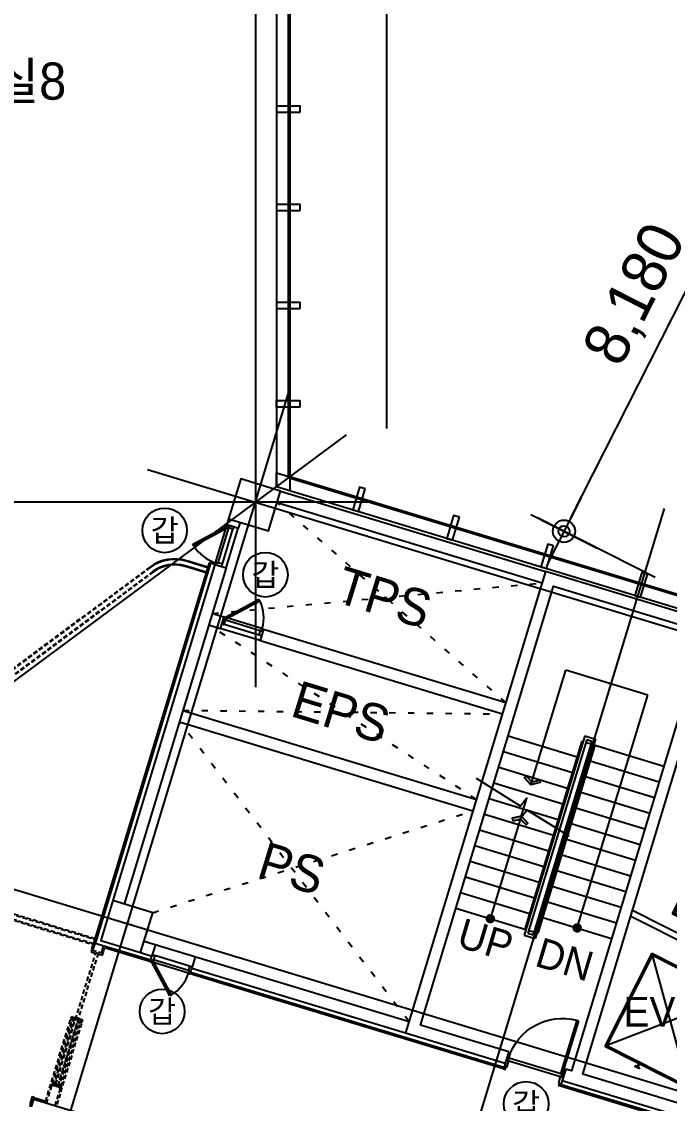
# Model space of a CAD drawing. Header units: metres. Extents: x 630750 to 860239, y 578133 to 726633.
# Drawn here: x 692277 to 703154, y 629412 to 647580 of the extents above; entities that cross this region are included whole.
import ezdxf
from ezdxf.enums import TextEntityAlignment as Align

# ---------------------------------------------------------------- set-up
doc = ezdxf.new("R2010")
doc.units = ezdxf.units.M
doc.header["$LTSCALE"] = 300
doc.linetypes.add('HID1', pattern=[0.375, 0.25, -0.125])
doc.linetypes.add('HIDDEN-1', pattern=[1.4, 0.35, -0.7, 0.35])
doc.layers.get('Defpoints').update_dxf_attribs({"color": 8})
for name, color, linetype in [('A-CEN-1', 1, 'Continuous'), ('A-CON', 2, 'Continuous'), ('A-DIM', 7, 'Continuous'), ('A-DOR', 4, 'Continuous'), ('A-ELE-4', 4, 'Continuous'), ('A-ELE-9', 9, 'Continuous'), ('A-ELEV-FIXT', 5, 'Continuous'), ('A-HAT-1', 9, 'Continuous'), ('A-MULL', 7, 'Continuous'), ('A-STAIR', 4, 'Continuous'), ('A-SYM1', 7, 'Continuous'), ('A-TXT', 3, 'Continuous'), ('A-TXT-S', 3, 'Continuous'), ('A-WAL-BLK', 3, 'Continuous'), ('A-WAL-DW', 7, 'Continuous'), ('A-WALL-CONC', 2, 'Continuous'), ('A-WIN-GLASS', 4, 'Continuous'), ('DIM', 7, 'Continuous'), ('DOR', 4, 'Continuous'), ('INT', 117, 'Continuous'), ('KUK-DOOR-FRAME', 4, 'Continuous'), ('KUK-WALL-DRYWALL', 4, 'Continuous'), ('KUK-WALL-FIN 1', 30, 'Continuous'), ('블럭', 7, 'Continuous')]:
    doc.layers.add(name, color=color, linetype=linetype)
doc.styles.add('TEXT', font='')
doc.styles.add('TEXT(돋음)', font='')
doc.styles.add('돋움', font='')
doc.styles.get('TEXT').set_extended_font_data('DotumChe')
doc.styles.get('TEXT(돋음)').set_extended_font_data('Dotum')
doc.styles.get('돋움').set_extended_font_data('Dotum')
doc.dimstyles.new('DIM250', dxfattribs={"dimscale": 250, "dimtxt": 3, "dimasz": 1, "dimexe": 2, "dimexo": 3, "dimgap": 1, "dimtad": 1, "dimdec": 0, "dimzin": 0, "dimdsep": 46, "dimlunit": 6, "dimtxsty": 'TEXT(돋음)', "dimblk": 'Z_DOT', "dimcen": 2.5, "dimdle": 2, "dimclrd": 256, "dimclre": 256, "dimclrt": 3, "dimadec": 0, "dimazin": 0, "dimtfac": 1, "dimtdec": 0, "dimtix": 1, "dimtmove": 2, "dimatfit": 3, "dimldrblk": 'Z_DOT', "dimfxl": 1, "dimtolj": 1, "dimtzin": 0, "dimarcsym": 0})

# ---------------------------------------------------------------- blocks, each defined once
blk = doc.blocks.new('dor-700')
at = {"layer": 'A-DOR'}
for p, q in [((197, 553), (218, 574)), ((197, 553), (649, 102)), ((218, 574), (670, 123)), ((670, 123), (649, 102))]:
    blk.add_line(p, q, dxfattribs=at)
for points in [[(0, 123), (0, 3), (45, 3), (45, 78), (30, 78), (30, 123)], [(700, 123), (700, 3), (655, 3), (655, 78), (670, 78), (670, 123)]]:
    blk.add_lwpolyline(points, close=True, dxfattribs=at)
blk.add_arc((715, 104), 686, 139.1042, 178.3732, dxfattribs=at)
at = {"layer": 'DOR', "color": 9}
for points in [[(30, 123), (627, 123)], [(45, 78), (655, 78)], [(45, 3), (655, 3)]]:
    blk.add_lwpolyline(points, dxfattribs=at)
blk = doc.blocks.new('Z_DOT')
at = {"layer": 'DIM', "color": 7}
for p, q in [((0, -2.5), (0, 2.5)), ((-2.5, 0), (2.5, 0))]:
    blk.add_line(p, q, dxfattribs=at)
for radius in [0.75, 0.375]:
    blk.add_circle((0, 0), radius, dxfattribs=at)
blk = doc.blocks.new('*D98')
at = {"layer": 'A-DIM', "lineweight": -2, "transparency": 16777216}
for p, q in [((706612, 645542), (704637, 646543)), ((701497, 639244), (704970, 646094)), ((702913, 638246), (700938, 639247))]:
    blk.add_line(p, q, dxfattribs=at)
at = {"layer": 'Defpoints', "color": 0, "transparency": 16777216}
for p in [(705083, 646317), (707280, 645203), (703582, 637907)]:
    blk.add_point(p, dxfattribs=at)
at = {"layer": 'A-DIM', "lineweight": -2, "transparency": 16777216, "xscale": 250, "yscale": 250, "zscale": 250}
for p, rotation in [((705083, 646317), 63.11574874095007), ((701384, 639021), 243.1157487409501)]:
    blk.add_blockref('Z_DOT', p, dxfattribs=dict(at, rotation=rotation))
at = {"layer": 'A-DIM', "color": 3, "transparency": 16777216, "insert": (702612, 642984), "char_height": 750, "attachment_point": 5, "rotation": 63.1157, "style": 'TEXT(돋음)'}
blk.add_mtext('\\A1;8,180', dxfattribs=at)
blk = doc.blocks.new('elev')
at = {"layer": 'A-ELEV-FIXT'}
for p, q in [((1329627, 417865), (1330136, 419540)), ((1329659, 417882), (1330152, 419509)), ((1330136, 419540), (1331783, 419040)), ((1330152, 419509), (1331626, 419062)), ((1330733, 419433), (1330735, 419439)), ((1330766, 419418), (1330734, 419430)), ((1330820, 419413), (1330735, 419439)), ((1330752, 419370), (1330761, 419400)), ((1330752, 419369), (1330752, 419370)), ((1330766, 419365), (1330752, 419369)), ((1330761, 419400), (1330765, 419402)), ((1330765, 419402), (1330768, 419414)), ((1330766, 419418), (1330768, 419414)), ((1330766, 419365), (1330767, 419365)), ((1330767, 419365), (1330776, 419395)), ((1330774, 419399), (1330778, 419411)), ((1330776, 419395), (1330774, 419399)), ((1330782, 419413), (1330778, 419411)), ((1330815, 419406), (1330782, 419413)), ((1330818, 419408), (1330820, 419413)), ((1331243, 417156), (1331873, 419232)), ((1331931, 419215), (1331787, 418741)), ((1331931, 419215), (1331873, 419232)), ((1331275, 417366), (1331783, 419040)), ((1331626, 419062), (1331524, 418727)), ((1331478, 418219), (1331635, 418736)), ((1331508, 418210), (1331665, 418727)), ((1331617, 418699), (1331524, 418727)), ((1331722, 418710), (1331565, 418193)), ((1331760, 418698), (1331603, 418181)), ((1331617, 418699), (1331635, 418758)), ((1331665, 418727), (1331635, 418736)), ((1331722, 418710), (1331760, 418698)), ((1331321, 417702), (1331478, 418218)), ((1331351, 417693), (1331508, 418209)), ((1331408, 417676), (1331565, 418192)), ((1331446, 417664), (1331603, 418180)), ((1331565, 418193), (1331603, 418181)), ((1331565, 418192), (1331603, 418180)), ((1329659, 417882), (1331132, 417435)), ((1329627, 417865), (1331275, 417366)), ((1331234, 417770), (1331132, 417435)), ((1331327, 417742), (1331234, 417770)), ((1331327, 417742), (1331309, 417683)), ((1331351, 417693), (1331321, 417702)), ((1329981, 417524), (1329987, 417545)), ((1330026, 417494), (1329982, 417507)), ((1329984, 417524), (1329990, 417544)), ((1330028, 417503), (1329985, 417517)), ((1330029, 417507), (1329986, 417520)), ((1329997, 417545), (1329994, 417546)), ((1329998, 417548), (1329995, 417549)), ((1329997, 417545), (1329998, 417548)), ((1330183, 417622), (1330182, 417617)), ((1330267, 417591), (1330182, 417617)), ((1330220, 417617), (1330186, 417624)), ((1330220, 417617), (1330224, 417619)), ((1330227, 417631), (1330224, 417619)), ((1330227, 417631), (1330224, 417619)), ((1330234, 417665), (1330225, 417635)), ((1330234, 417665), (1330225, 417635)), ((1330225, 417635), (1330227, 417631)), ((1330225, 417635), (1330227, 417631)), ((1330237, 417628), (1330233, 417616)), ((1330237, 417628), (1330233, 417616)), ((1330235, 417612), (1330233, 417616)), ((1330236, 417665), (1330234, 417665)), ((1330236, 417665), (1330234, 417665)), ((1330267, 417599), (1330235, 417612)), ((1330236, 417665), (1330249, 417661)), ((1330249, 417661), (1330236, 417665)), ((1330241, 417630), (1330237, 417628)), ((1330241, 417630), (1330237, 417628)), ((1330250, 417660), (1330241, 417630)), ((1330250, 417660), (1330241, 417630)), ((1330249, 417661), (1330250, 417660)), ((1330249, 417661), (1330250, 417660)), ((1330268, 417596), (1330267, 417591)), ((1331300, 417138), (1331445, 417613)), ((1331408, 417676), (1331446, 417664)), ((1329968, 417482), (1329974, 417503)), ((1329971, 417481), (1329977, 417502)), ((1329976, 417473), (1329972, 417475)), ((1329977, 417477), (1329973, 417478)), ((1329976, 417473), (1329977, 417477)), ((1330025, 417491), (1329981, 417504)), ((1330806, 417254), (1330849, 417241)), ((1330807, 417257), (1330850, 417244)), ((1330810, 417266), (1330853, 417253)), ((1330811, 417269), (1330854, 417256)), ((1330838, 417217), (1330839, 417220)), ((1330838, 417217), (1330842, 417216)), ((1330839, 417220), (1330843, 417219)), ((1330845, 417216), (1330851, 417237)), ((1330848, 417215), (1330855, 417236)), ((1330858, 417258), (1330864, 417279)), ((1330859, 417284), (1330860, 417287)), ((1330859, 417284), (1330862, 417283)), ((1330860, 417287), (1330863, 417286)), ((1330861, 417257), (1330867, 417278)), ((1331300, 417138), (1331243, 417156))]:
    blk.add_line(p, q, dxfattribs=at)
at = {"layer": 'A-ELEV-FIXT', "color": 8}
for p, q in [((1331132, 417435), (1330152, 419509)), ((1331626, 419062), (1329659, 417882))]:
    blk.add_line(p, q, dxfattribs=at)
at = {"layer": 'A-ELEV-FIXT'}
blk.add_lwpolyline([(1330060, 417578), (1330010, 417415), (1330776, 417183), (1330825, 417345)], close=True, dxfattribs=at)
for centre, radius, start, end in [((1329980, 417501), 6.2, 73.12, 163.12), ((1329987, 417523), 6.2, 163.12, 253.12), ((1329987, 417523), 3, 163.12, 253.12), ((1329993, 417543), 6.2, 73.12, 163.12), ((1329993, 417543), 3, 73.12, 163.12), ((1330027, 417499), 8.2, 253.12, 73.12), ((1330186, 417622), 2.5, 76.5293, 163.12), ((1330266, 417597), 2.5, 343.12, 69.7107), ((1329974, 417481), 6.2, 163.12, 253.12), ((1329974, 417481), 3, 163.12, 253.12), ((1329980, 417501), 3, 73.12, 163.12), ((1330027, 417499), 5, 253.12, 73.12), ((1330808, 417262), 8.2, 73.12, 253.12), ((1330808, 417262), 5, 73.12, 253.12), ((1330844, 417222), 6.2, 253.12, 343.12), ((1330844, 417222), 3, 253.12, 343.12), ((1330849, 417238), 3, 343.12, 73.12), ((1330849, 417238), 6.2, 343.12, 73.12), ((1330855, 417259), 6.2, 253.12, 343.12), ((1330855, 417259), 3, 253.12, 343.12), ((1330861, 417280), 3, 343.12, 73.12), ((1330861, 417280), 6.2, 343.12, 73.12)]:
    blk.add_arc(centre, radius, start, end, dxfattribs=at)
at = {"layer": 'A-ELEV-FIXT', "extrusion": (0, 0, -1)}
for centre, major_axis, start_param, end_param in [((1330735, 419433), (-1.18, 2.2), 3.986495, 5.497787), ((1330816, 419408), (-2.2, -1.18), 3.926991, 5.438283)]:
    blk.add_ellipse(centre, major_axis=major_axis, ratio=1, start_param=start_param, end_param=end_param, dxfattribs=at)
blk = doc.blocks.new('dor-1000x200conc')
at = {"layer": 'A-DOR'}
for p, q in [((30, 1140), (30, 200)), ((60, 1140), (30, 1140)), ((60, 1140), (60, 200)), ((30, 200), (60, 200))]:
    blk.add_line(p, q, dxfattribs=at)
for points in [[(0, 200), (0, 0), (30, 0), (30, 45), (45, 45), (45, 155), (30, 155), (30, 200)], [(1000, 200), (1000, 0), (970, 0), (970, 45), (955, 45), (955, 155), (970, 155), (970, 200)]]:
    blk.add_lwpolyline(points, close=True, dxfattribs=at)
blk.add_arc((30, 200), 940, 0, 88.1729, dxfattribs=at)
at = {"layer": 'DOR', "color": 9}
for points in [[(30, 200), (970, 200)], [(955, 155), (45, 155)]]:
    blk.add_lwpolyline(points, dxfattribs=at)

msp = doc.modelspace()

# ---------------------------------------------------------------- hatches: boundary and pattern name
at = {"layer": 'A-SYM1'}
for points in [[(700721.6, 634878.6), (700754.1, 634908.9), (700845.2, 634811.6), (700975.1, 634841.9), (700985.1, 634798.6), (700830.3, 634762.5)], [(700515.8, 634200.1), (700525.8, 634156.8), (700655.7, 634187.1), (700746.8, 634089.8), (700779.3, 634120.2), (700670.6, 634236.2)]]:
    msp.add_hatch(color=7, dxfattribs=at).paths.add_polyline_path(points)
h = msp.add_hatch(color=7, dxfattribs=at)
edge = h.paths.add_edge_path()
edge.add_arc((700147.9, 632513.7), 80, -106.88006, 73.11994, ccw=False)
edge.add_arc((700147.9, 632513.7), 80, -286.88006, -106.88006, ccw=False)
h = msp.add_hatch(color=7, dxfattribs=at)
edge = h.paths.add_edge_path()
edge.add_arc((701605.7, 632358.7), 80, -106.88006, 73.11994, ccw=False)
edge.add_arc((701605.7, 632358.7), 80, -286.88006, -106.88006, ccw=False)

# ---------------------------------------------------------------- linework, layer by layer
at = {"elevation": 0}
for points in [[(696954.4, 646060.4), (696954.4, 646160.4), (696554.4, 646160.4), (696554.4, 646060.4)], [(696954.4, 644410.4), (696954.4, 644510.4), (696554.4, 644510.4), (696554.4, 644410.4)], [(696954.4, 642760.4), (696954.4, 642860.4), (696554.4, 642860.4), (696554.4, 642760.4)], [(696953.8, 641110.4), (696953.8, 641210.4), (696553.8, 641210.4), (696553.8, 641110.4)], [(698048.4, 639734.4), (697952.7, 639763.5), (697836.6, 639380.7), (697932.3, 639351.7)], [(699627.3, 639255.3), (699531.6, 639284.4), (699415.5, 638901.6), (699511.2, 638872.6)], [(701206.2, 638776.2), (701110.5, 638805.3), (700994.4, 638422.5), (701090.1, 638393.5)], [(702785.1, 638297.1), (702689.4, 638326.2), (702573.3, 637943.4), (702669, 637914.4)]]:
    msp.add_lwpolyline(points, close=True, dxfattribs=at)
at = {"layer": 'A-CEN-1', "linetype": 'Continuous'}
for p, q in [((696204.4, 706258.8, 0), (696204.4, 636401.3, 0)), ((698404.4, 706258.8, 0), (698404.4, 640745.8, 0)), ((688297.7, 613453.4, 0), (696754.2, 641322, 0)), ((697725.2, 640638, 0), (677983.6, 625998, 0)), ((694392.6, 640060, 0), (743918.3, 625031.8, 0)), ((698097.7, 639510.2, 0), (657202.6, 639510.2, 0)), ((694613.3, 611537, 0), (703069.8, 639405.6, 0)), ((686992.6, 634572.3, 0), (741769.6, 617950.7, 0))]:
    msp.add_line(p, q, dxfattribs=at)
at = {"layer": 'A-CON', "elevation": 0}
for points in [[(696626.4, 639695.7), (695956.6, 639898.9), (695753.3, 639229.1), (696423.2, 639025.8)], [(694477.8, 632614.5), (693808, 632817.7), (693604.7, 632147.9), (694274.5, 631944.6)]]:
    msp.add_lwpolyline(points, close=True, dxfattribs=at)
at = {"layer": 'A-ELE-9'}
for p, q in [((695712.4, 638405.5, 0), (695915.7, 639075.3, 0)), ((696283.3, 637187.2, 0), (695613.4, 637390.5, 0)), ((704720.3, 631541.4, 0), (702535, 632649.3, 0)), ((704675.1, 631452.2, 0), (702505.5, 632552.1, 0))]:
    msp.add_line(p, q, dxfattribs=at)
at = {"layer": 'A-HAT-1', "color": 8, "linetype": 'HIDDEN-1'}
for p, q in [((700408.2, 636144.6, 0), (696568.4, 639504.3, 0)), ((695480.1, 637640, 0), (701018, 638154.1, 0)), ((699914.6, 634517.8, 0), (695422.1, 637448.6, 0)), ((694986.5, 636013.2, 0), (700350.2, 635953.2, 0)), ((698782.2, 630785.8, 0), (694928.4, 635821.8, 0)), ((694477.7, 632614.5, 0), (699856.5, 634326.4, 0))]:
    msp.add_line(p, q, dxfattribs=at)
at = {"layer": 'A-MULL'}
for p, q in [((696554.4, 640003.9, 0), (696778.4, 639935.9, 0)), ((696554.4, 639769.8, 0), (696554.4, 640003.9, 0)), ((696778.4, 639935.9, 0), (696778.3, 639701.8, 0)), ((696778.4, 639701.8, 0), (696554.4, 639769.8, 0))]:
    msp.add_line(p, q, dxfattribs=at)
at = {"layer": 'A-STAIR'}
for p, q in [((700447.4, 635584, 0), (701605.3, 635232.7, 0)), ((701733.3, 635585.7, 0), (700717, 632236.5, 0)), ((701915.1, 635530.6, 0), (700898.8, 632181.4, 0)), ((701733.3, 635585.7, 0), (701915.1, 635530.6, 0)), ((701685.1, 635495.8, 0), (700726.9, 632338, 0)), ((701766.6, 635523.4, 0), (700779.4, 632269.8, 0)), ((701852.8, 635497.2, 0), (700865.5, 632243.7, 0)), ((701905.2, 635429.1, 0), (700947, 632271.2, 0)), ((701685.1, 635495.8, 0), (701704.3, 635490, 0)), ((701752.1, 635475.5, 0), (701838.2, 635449.4, 0)), ((701766.6, 635523.4, 0), (701852.8, 635497.2, 0)), ((701886.1, 635434.9, 0), (703063.1, 635077.7, 0)), ((700367.6, 635320.9, 0), (701525.4, 634969.5, 0)), ((701825.4, 635165.9, 0), (702983.2, 634814.6, 0)), ((700287.7, 635057.7, 0), (701445.6, 634706.4, 0)), ((701745.5, 634902.8, 0), (702903.4, 634551.4, 0)), ((700207.9, 634794.6, 0), (701365.7, 634443.2, 0)), ((701665.7, 634639.6, 0), (702823.5, 634288.3, 0)), ((700128, 634531.4, 0), (701285.9, 634180.1, 0)), ((700048.2, 634268.3, 0), (701206, 633916.9, 0)), ((701585.8, 634376.4, 0), (702743.7, 634025.1, 0)), ((701506, 634113.3, 0), (702663.8, 633761.9, 0)), ((699968.3, 634005.1, 0), (701126.2, 633653.8, 0)), ((699888.5, 633742, 0), (701046.3, 633390.6, 0)), ((701426.1, 633850.1, 0), (702584, 633498.8, 0)), ((701346.3, 633587, 0), (702504.1, 633235.6, 0)), ((699808.6, 633478.8, 0), (700966.5, 633127.5, 0)), ((699728.8, 633215.7, 0), (700886.6, 632864.3, 0)), ((701266.4, 633323.8, 0), (702424.3, 632972.5, 0)), ((701186.6, 633060.7, 0), (702344.4, 632709.3, 0)), ((699648.9, 632952.5, 0), (700806.8, 632601.2, 0)), ((699569, 632689.4, 0), (700746.1, 632332.2, 0)), ((701106.7, 632797.5, 0), (702264.6, 632446.2, 0)), ((701026.9, 632534.4, 0), (702184.7, 632183, 0)), ((700779.4, 632269.8, 0), (700865.5, 632243.7, 0)), ((700793.9, 632317.7, 0), (700880, 632291.6, 0)), ((700947, 632271.2, 0), (700927.9, 632277, 0)), ((700717, 632236.5, 0), (700898.8, 632181.4, 0))]:
    msp.add_line(p, q, dxfattribs=at)
at = {"layer": 'A-SYM1', "color": 7}
for p, q in [((700830.3, 634762.5, 0), (701414.7, 636688.3, 0)), ((702792.6, 636270.2, 0), (701414.7, 636688.3, 0)), ((701605.7, 632358.7, 0), (702792.6, 636270.2, 0)), ((700147.9, 632513.7, 0), (700670.6, 634236.2, 0))]:
    msp.add_line(p, q, dxfattribs=at)
at = {"layer": 'A-SYM1', "color": 7, "elevation": 0}
msp.add_lwpolyline([(701470, 633900.4), (700767.2, 634337.5), (700661.4, 634205.5), (700762.3, 634538.3), (700656.5, 634406.4), (699914.2, 634868)], dxfattribs=at)
for points in [[(700754.1, 634908.9), (700845.2, 634811.6), (700975.1, 634841.9), (700985.1, 634798.6), (700830.3, 634762.5), (700721.6, 634878.6)], [(700525.8, 634156.8), (700655.7, 634187.1), (700746.8, 634089.8), (700779.3, 634120.2), (700670.6, 634236.2), (700515.8, 634200.1)]]:
    msp.add_lwpolyline(points, close=True, dxfattribs=at)
at = {"layer": 'A-WAL-BLK'}
for p, q in [((696626.7, 639695.7, 0), (701075, 638345.9, 0)), ((696568.6, 639504.3, 0), (701016.9, 638154.5, 0)), ((695753.3, 639229.1, 0), (695724.3, 639133.4, 0)), ((695944.7, 639171, 0), (695915.7, 639075.3, 0)), ((695724.3, 639133.4, 0), (695915.7, 639075.3, 0)), ((695521, 638463.6, 0), (693807.9, 632817.8, 0)), ((695521, 638463.6, 0), (695712.4, 638405.5, 0)), ((695712.4, 638405.5, 0), (693999.3, 632759.7, 0)), ((695480.1, 637640, 0), (695671.5, 637581.9, 0)), ((695671.5, 637581.9, 0), (695613.4, 637390.5, 0)), ((695422.1, 637448.6, 0), (695613.4, 637390.5, 0)), ((696341.4, 637378.6, 0), (696283.3, 637187.2, 0)), ((696341.4, 637378.6, 0), (700408.2, 636144.6, 0)), ((696283.3, 637187.2, 0), (700350.2, 635953.2, 0)), ((694986.5, 636013.2, 0), (699914.6, 634517.8, 0)), ((694928.4, 635821.8, 0), (699856.5, 634326.4, 0)), ((694332.5, 632136, 0), (698782.2, 630785.8, 0)), ((694523.9, 632078, 0), (694465.8, 631886.6, 0)), ((694274.5, 631944.7, 0), (694465.8, 631886.6, 0)), ((695193.8, 631874.7, 0), (695135.7, 631683.3, 0)), ((695135.7, 631683.3, 0), (698724.1, 630594.4, 0))]:
    msp.add_line(p, q, dxfattribs=at)
at = {"layer": 'A-WAL-DW', "color": 251, "linetype": 'HID1'}
for p, q in [((694429.3, 638418.4), (689115.2, 634477.5)), ((694435.2, 638410.3), (689132, 634477.5)), ((694482.9, 638346.1), (689209.4, 634435.3)), ((694488.9, 638338), (689209.4, 634422.9)), ((692681.4, 629449.8), (693099.5, 630827.7)), ((692698, 629418.6), (693126.3, 630830)), ((692816.8, 629706.5), (693155, 630821.3)), ((692846.1, 629734.2), (693174.2, 630815.5)), ((692893.9, 629719.7), (693222, 630801)), ((692841.6, 629375), (693269.9, 630786.5)), ((692872.8, 629391.7), (693290.9, 630769.6)), ((692902.9, 629680.4), (693241.2, 630795.2))]:
    msp.add_line(p, q, dxfattribs=at)
for points in [[(691089.4, 632817.1), (691086.5, 632807.5), (693479.9, 632081.3), (693482.8, 632090.8)], [(691115.5, 632903.2), (691112.6, 632893.6), (693506, 632167.4), (693508.9, 632177)], [(693521.6, 631943.2), (693559.9, 631931.6), (693220.1, 630812), (693181.9, 630823.6)], [(693190.6, 630852.3), (693228.8, 630840.7), (692889.1, 629721.1), (692850.8, 629732.7)], [(693111.1, 630866), (693102.4, 630837.3), (693174.2, 630815.5), (693182.9, 630844.2)], [(693230.7, 630829.7), (693222, 630801), (693293.8, 630779.2), (693302.5, 630807.9)]]:
    msp.add_lwpolyline(points, close=True, dxfattribs=at)
for points in [[(693642.2, 631927.5), (693450.8, 631985.6), (693442.1, 631956.9), (693513.9, 631935.1), (693516.8, 631944.7), (693564.6, 631930.1), (693561.7, 631920.6), (693633.5, 631898.8), (693642.2, 631927.5)], [(693099.5, 630827.7), (693109.1, 630824.8), (693112, 630834.4), (693102.4, 630837.3)], [(693146.3, 630792.6), (693117.6, 630801.3), (693155, 630821.3), (693126.3, 630830), (693146.3, 630792.6), (693117.6, 630801.3), (693126.3, 630830), (693155, 630821.3), (693146.3, 630792.6)], [(693261.2, 630757.8), (693232.4, 630766.5), (693269.9, 630786.5), (693241.2, 630795.2), (693261.2, 630757.8), (693232.4, 630766.5), (693241.2, 630795.2), (693269.9, 630786.5), (693261.2, 630757.8)], [(693290.9, 630769.6), (693281.3, 630772.5), (693284.2, 630782.1), (693293.8, 630779.2)]]:
    msp.add_lwpolyline(points, dxfattribs=at)
at = {"layer": 'A-WALL-CONC', "elevation": 0}
for points in [[(700456.8, 630277.7), (698973.6, 630727.8), (701209.4, 638096), (703745.2, 637326.5), (701509.4, 629958.3), (701413.7, 629987.3), (701355.6, 629795.9), (703699.1, 629084.8), (703987.5, 629653.7), (703809.1, 629744.1), (703596.6, 629324.9), (701700.8, 629900.2), (703936.6, 637268.5), (706320.4, 636545.1), (706175.1, 636258.3), (706920.2, 635880.6), (706703.1, 635452.4), (706881.5, 635362), (707418.4, 636420.9), (701076.1, 638345.5), (698724.1, 630594.4), (698724.1, 630594.4), (700398.7, 630086.3)], [(700456.8, 630277.7), (700398.7, 630086.3)]]:
    msp.add_lwpolyline(points, dxfattribs=at)
at = {"layer": 'A-WIN-GLASS'}
for p, q in [((696754.4, 660061.1, 0), (696754.4, 639918.1, 0)), ((696778.4, 660078.9, 0), (696778.4, 639935.9, 0)), ((706284, 637026.4, 0), (696754.4, 639918.1, 0)), ((706291, 637049.4, 0), (696778.4, 639935.9, 0))]:
    msp.add_line(p, q, dxfattribs=at)
at = {"layer": 'A-WIN-GLASS', "color": 9}
for p in [(696554.4, 659958.7, 0), (706191.3, 636845.5, 0)]:
    msp.add_line(p, (696554.4, 639769.8, 0), dxfattribs=at)
at = {"layer": 'INT', "ltscale": 3}
for p, q in [((695376.8, 638332.5), (695023.5, 638439.8)), ((695400, 638409.1), (695046.7, 638516.3)), ((695402.9, 638418.6), (695049.6, 638525.9)), ((695373.8, 638322.9), (695020.6, 638430.2)), ((692931.6, 629671.7), (692788, 629715.2)), ((692911.6, 629709.1), (692825.5, 629735.2)), ((692913, 629713.9), (692826.9, 629740))]:
    msp.add_line(p, q, dxfattribs=at)
for points in [[(692816.8, 629706.5), (692788, 629715.2), (692825.5, 629735.2), (692796.8, 629743.9), (692816.8, 629706.5), (692788, 629715.2), (692796.8, 629743.9), (692825.5, 629735.2), (692816.8, 629706.5)], [(692931.6, 629671.7), (692902.9, 629680.4), (692940.3, 629700.4), (692911.6, 629709.1), (692931.6, 629671.7), (692902.9, 629680.4), (692911.6, 629709.1), (692940.3, 629700.4), (692931.6, 629671.7)]]:
    msp.add_lwpolyline(points, dxfattribs=at)
for radius in [700, 690, 610, 600]:
    msp.add_arc((694846.3, 637856.1), radius, 73.10919, 126.56, dxfattribs=at)
at = {"layer": 'KUK-DOOR-FRAME'}
msp.add_lwpolyline([(692446.4, 629364.4), (692490, 629507.9), (692451.7, 629519.5), (692420.4, 629416.2), (692429.9, 629413.3), (692417.7, 629373.1), (692446.4, 629364.4)], dxfattribs=at)
at = {"layer": 'KUK-WALL-DRYWALL'}
for p, q in [((695449.3, 638485.3), (693511.1, 632097.9)), ((693474.8, 631978.3), (693511.1, 632097.9)), ((694444.1, 631814.8), (693511.1, 632097.9)), ((693618.3, 631934.8), (693654.6, 632054.4)), ((692482.7, 629484), (698037.6, 627798.3)), ((692482.7, 629484), (698037.6, 627798.3))]:
    msp.add_line(p, q, dxfattribs=at)
for points in [[(700377, 630014.5), (695113.9, 631611.6)], [(700377, 630014.5), (695592.4, 631466.4)], [(704045.5, 629624.3), (703728.6, 628999.3), (701334.4, 629725.8)]]:
    msp.add_lwpolyline(points, dxfattribs=at)
at = {"layer": 'KUK-WALL-FIN 1'}
for p, q in [((695425.3, 638492.6), (693479.9, 632081.3)), ((695521, 638463.6), (695425.3, 638492.6)), ((693453.7, 631995.1), (693479.9, 632081.3)), ((693645.1, 631937.1), (693671.3, 632023.2)), ((694465.5, 631782.2), (693671.3, 632023.2)), ((692461, 629412.2), (692490, 629507.9)), ((692499.6, 629505), (692681.4, 629449.8))]:
    msp.add_line(p, q, dxfattribs=at)
for points in [[(693453.7, 631995.1), (693463.3, 631992.2), (693460.4, 631982.7), (693450.8, 631985.6)], [(693645.1, 631937.1), (693635.6, 631940), (693632.7, 631930.4), (693642.2, 631927.5)], [(700369.7, 629990.6), (695106.6, 631587.6)], [(700369.7, 629990.6), (695585.1, 631442.4)], [(704140, 629733.3), (703750.4, 628964.8), (701326.6, 629700.2)], [(692499.6, 629505), (692496.7, 629495.4), (692487.1, 629498.3), (692490, 629507.9)]]:
    msp.add_lwpolyline(points, dxfattribs=at)
at = {"layer": '블럭', "color": 1}
for centre in [(694679.1, 639036, 0), (696370.4, 638291.2, 0), (694637.1, 630956.8, 0), (700749.2, 629403.2, 0)]:
    msp.add_circle(centre, 375, dxfattribs=at)

# ---------------------------------------------------------------- block references
at = {"xscale": -1, "rotation": 343.1200000021422}
msp.add_blockref('dor-1000x200conc', (701326.6, 629700.2), dxfattribs=at)
at = {"layer": 'A-DOR'}
for p, rotation in [((695639.1, 638427.7, 0), 73.12000638714514), ((695142.5, 631705.7), 163.120006412676)]:
    msp.add_blockref('dor-700', p, dxfattribs=dict(at, rotation=rotation))
at = {"layer": 'A-DOR', "xscale": -1, "rotation": 343.1199936171393}
msp.add_blockref('dor-700', (696305.5, 637260.6, 0), dxfattribs=at)
at = {"layer": 'A-ELE-4', "xscale": -1, "rotation": 136.2357178763588}
for p in [(32779.6, 1855637.9, 0), (31649.2, 1853408.1, 0)]:
    msp.add_blockref('elev', p, dxfattribs=at)

# ---------------------------------------------------------------- texts
at = {"layer": 'A-TXT', "color": 3, "style": '돋움'}
msp.add_text('사무실8', height=625, rotation=0.00001, dxfattribs=at).set_placement((690218.9, 646269.6, 0))
at = {"layer": 'A-TXT', "style": '돋움'}
for s, p in [('UP', (699560.6, 632051.7, 0)), ('UP', (699560.6, 632051.7, 0)), ('UP', (699560.6, 632051.7, 0)), ('UP', (699560.6, 632051.7, 0)), ('UP', (699560.6, 632051.7, 0)), ('UP', (699560.6, 632051.7, 0)), ('DN', (700872.9, 631726.6, 0)), ('DN', (700872.9, 631726.6, 0)), ('DN', (700872.9, 631726.6, 0)), ('DN', (700872.9, 631726.6, 0)), ('DN', (700872.9, 631726.6, 0)), ('DN', (700872.9, 631726.6, 0))]:
    msp.add_text(s, height=500, rotation=343.33111, dxfattribs=at).set_placement(p)
at = {"layer": 'A-TXT-S', "color": 3, "style": '돋움'}
for s, height, rotation, p in [('TPS', 625, 342.93242, (698363.8, 637910.2)), ('EPS', 625, 342.93242, (697641.8, 635983.2)), ('PS', 625, 342.93242, (696815.6, 633358.1)), ('EV.#4', 500, 0.00001, (703275.1, 630951.1))]:
    msp.add_text(s, height=height, rotation=rotation, dxfattribs=at).set_placement(p, align=Align.MIDDLE_CENTER)
at = {"layer": '블럭', "style": 'TEXT'}
for p in [(694679.1, 639036, 0), (696370.4, 638291.2, 0), (694637.1, 630956.8, 0), (700749.2, 629403.2, 0)]:
    msp.add_text('갑', height=375, dxfattribs=at).set_placement(p, align=Align.MIDDLE_CENTER)

# ---------------------------------------------------------------- dimensions: what is measured, and where the dimension line sits
at = {"layer": 'A-DIM'}
dim = msp.add_aligned_dim(p1=(703581.6, 637906.9, 0), p2=(707280.5, 645202.8, 0), distance=2463.4, dimstyle='DIM250', dxfattribs=at)
dim.commit()
dim.dimension.update_dxf_attribs({"geometry": '*D98', "text_midpoint": (702611.6, 642984.3, 0)})

doc.saveas('drawing.dxf')
